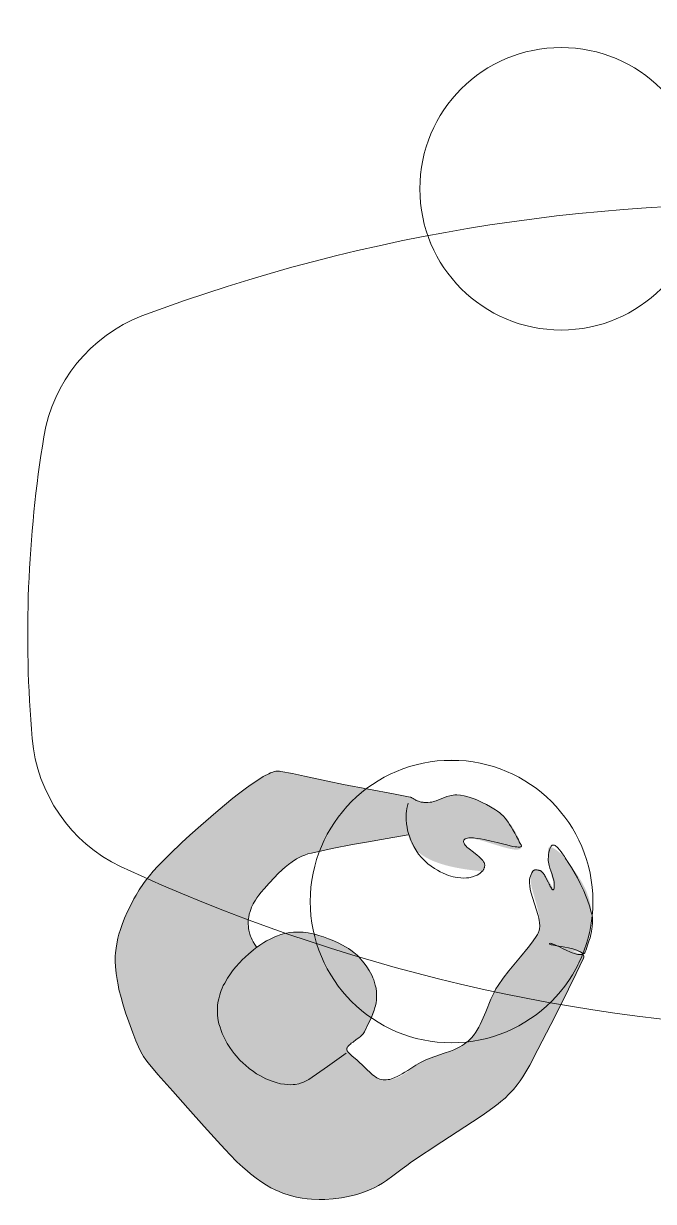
# Model space of a CAD drawing. Header units: millimetres. Extents: x 32078 to 83548, y -4690 to 56252.
# Drawn here: x 79679 to 80481, y 40446 to 41947 of the extents above; entities that cross this region are included whole.
import ezdxf

# ---------------------------------------------------------------- set-up
doc = ezdxf.new("R2010")
doc.units = ezdxf.units.MM
doc.header["$MEASUREMENT"] = 0
for name, color, linetype, lineweight in [('FURN-FREE', 1, 'Continuous', 0), ('PRES-FILL', 7, 'Continuous', 0), ('PRES-PEOP', 42, 'Continuous', 0)]:
    doc.layers.add(name, color=color, linetype=linetype, lineweight=lineweight)

msp = doc.modelspace()

# ---------------------------------------------------------------- linework, layer by layer
at = {"layer": 'FURN-FREE', "extrusion": (0, 0, -1)}
for centre, radius, start, end in [((-79902.3, 41388.5), 200, 9.3111, 68.7542), ((-81241.2, 41168.9), 1556.8, 355.1154, 9.3111), ((-79889.3, 41053.4), 200, 295.6723, 355.1154)]:
    msp.add_arc(centre, radius, start, end, dxfattribs=at)

# ---------------------------------------------------------------- wipeouts: each hides what was drawn before it
at = {"lineweight": 0}
for points in [[(80388.1, 41911), (80353.1, 41912.4), (80354.4, 41947.3), (80389.4, 41946)], [(80200.8, 41670.7), (80217.2, 41639.8), (80186.2, 41623.4), (80169.9, 41654.4)], [(80248.5, 41002.8), (80213.5, 41004.1), (80214.9, 41039.1), (80249.8, 41037.8)], [(80061.3, 40762.5), (80077.6, 40731.5), (80046.6, 40715.2), (80030.3, 40746.2)], [(80363, 40720.5), (80381.6, 40750.1), (80411.3, 40731.4), (80392.6, 40701.8)]]:
    msp.add_wipeout(points, dxfattribs=at).dxf.layer = 'FURN-FREE'

# ---------------------------------------------------------------- next in the draw order: wipeouts: each hides what was drawn before it
for points in [[(80184, 41743.8), (80183.9, 41732.5), (80184.5, 41721.2), (80185.8, 41709.9), (80187.9, 41698.8), (80190.6, 41687.9), (80194, 41677.1), (80198.1, 41666.5), (80202.9, 41656.3), (80208.2, 41646.3), (80214.2, 41636.7), (80220.8, 41627.5), (80227.9, 41618.8), (80235.6, 41610.5), (80243.8, 41602.7), (80252.5, 41595.4), (80261.6, 41588.7), (80271.1, 41582.6), (80280.9, 41577), (80291.1, 41572.1), (80301.6, 41567.9), (80312.4, 41564.3), (80323.3, 41561.4), (80334.4, 41559.2), (80345.6, 41557.7), (80356.9, 41557), (80368.2, 41556.9), (80379.5, 41557.5), (80390.7, 41558.8), (80401.8, 41560.9), (80412.8, 41563.6), (80423.6, 41567), (80434.1, 41571.1), (80444.4, 41575.9), (80454.3, 41581.2), (80463.9, 41587.2), (80473.1, 41593.8), (80481.9, 41600.9), (80490.2, 41608.6), (80498, 41616.8), (80505.2, 41625.5), (80512, 41634.6), (80518.1, 41644.1), (80523.6, 41653.9), (80528.5, 41664.1), (80532.7, 41674.6), (80536.3, 41685.4), (80539.2, 41696.3), (80541.4, 41707.4), (80542.9, 41718.6), (80543.7, 41729.9), (80543.8, 41741.2), (80543.1, 41752.5), (80541.8, 41763.7), (80539.8, 41774.8), (80537, 41785.8), (80533.6, 41796.6), (80529.5, 41807.1), (80524.8, 41817.4), (80519.4, 41827.3), (80513.4, 41836.9), (80506.8, 41846.1), (80499.7, 41854.9), (80492, 41863.2), (80483.8, 41871), (80475.2, 41878.3), (80466.1, 41885), (80456.6, 41891.1), (80446.7, 41896.6), (80436.5, 41901.5), (80426, 41905.7), (80415.3, 41909.3), (80404.4, 41912.2), (80393.3, 41914.4), (80382.1, 41915.9), (80370.8, 41916.7), (80359.5, 41916.8), (80348.2, 41916.1), (80336.9, 41914.8), (80325.8, 41912.8), (80314.9, 41910), (80304.1, 41906.6), (80293.5, 41902.5), (80283.3, 41897.8), (80273.3, 41892.4), (80263.7, 41886.4), (80254.5, 41879.8), (80245.8, 41872.7), (80237.5, 41865), (80229.7, 41856.8), (80222.4, 41848.2), (80215.7, 41839.1), (80209.6, 41829.6), (80204, 41819.7), (80199.1, 41809.5), (80194.9, 41799), (80191.3, 41788.3), (80188.4, 41777.4), (80186.2, 41766.3)], [(80044.4, 40835.5), (80044.3, 40824.2), (80044.9, 40812.9), (80046.3, 40801.7), (80048.3, 40790.6), (80051, 40779.6), (80054.4, 40768.8), (80058.5, 40758.3), (80063.3, 40748), (80068.7, 40738.1), (80074.6, 40728.5), (80081.2, 40719.3), (80088.4, 40710.5), (80096, 40702.2), (80104.2, 40694.4), (80112.9, 40687.2), (80122, 40680.5), (80131.5, 40674.3), (80141.4, 40668.8), (80151.6, 40663.9), (80162, 40659.7), (80172.8, 40656.1), (80183.7, 40653.2), (80194.8, 40651), (80206, 40649.5), (80217.3, 40648.7), (80228.6, 40648.6), (80239.9, 40649.3), (80251.1, 40650.6), (80262.2, 40652.6), (80273.2, 40655.4), (80284, 40658.8), (80294.5, 40662.9), (80304.8, 40667.6), (80314.7, 40673), (80324.3, 40679), (80333.5, 40685.6), (80342.3, 40692.7), (80350.6, 40700.4), (80358.4, 40708.6), (80365.7, 40717.2), (80372.4, 40726.3), (80378.5, 40735.8), (80384, 40745.7), (80388.9, 40755.9), (80393.2, 40766.4), (80396.7, 40777.1), (80399.6, 40788.1), (80401.8, 40799.2), (80403.3, 40810.4), (80404.1, 40821.6), (80404.2, 40832.9), (80403.6, 40844.2), (80402.2, 40855.5), (80400.2, 40866.6), (80397.5, 40877.6), (80394, 40888.3), (80389.9, 40898.9), (80385.2, 40909.2), (80379.8, 40919.1), (80373.8, 40928.7), (80367.3, 40937.9), (80360.1, 40946.7), (80352.4, 40954.9), (80344.2, 40962.7), (80335.6, 40970), (80326.5, 40976.7), (80317, 40982.9), (80307.1, 40988.4), (80296.9, 40993.3), (80286.4, 40997.5), (80275.7, 41001.1), (80264.8, 41004), (80253.7, 41006.2), (80242.5, 41007.7), (80231.2, 41008.5), (80219.9, 41008.5), (80208.6, 41007.9), (80197.4, 41006.6), (80186.2, 41004.5), (80175.3, 41001.8), (80164.5, 40998.4), (80153.9, 40994.3), (80143.7, 40989.6), (80133.7, 40984.2), (80124.1, 40978.2), (80114.9, 40971.6), (80106.2, 40964.5), (80097.9, 40956.8), (80090.1, 40948.6), (80082.8, 40939.9), (80076.1, 40930.8), (80070, 40921.3), (80064.5, 40911.5), (80059.6, 40901.3), (80055.3, 40890.8), (80051.8, 40880.1), (80048.9, 40869.1), (80046.7, 40858)]]:
    msp.add_wipeout(points, dxfattribs=at).dxf.layer = 'FURN-FREE'

# ---------------------------------------------------------------- next in the draw order: hatches: boundary and pattern name
at = {"layer": 'PRES-FILL'}
h = msp.add_hatch(color=256, dxfattribs=at)
edge = h.paths.add_edge_path(flags=16)
edge.add_spline(control_points=[(80391.2, 40761.8), (80388.8, 40763.9), (80383.8, 40765.1), (80377.9, 40765.9)], knot_values=[0, 0, 0, 0, 1, 1, 1, 1], degree=3, periodic=0)
edge.add_spline(control_points=[(80377.9, 40765.9), (80365.5, 40772.1), (80350.5, 40782.2), (80349, 40775.1), (80347.6, 40768.2), (80364.7, 40767.8), (80377.9, 40765.9)], knot_values=[0, 0, 0, 0, 0.509531, 0.509531, 0.509531, 1, 1, 1, 1], degree=3, periodic=0)
edge.add_spline(control_points=[(80377.9, 40765.9), (80383.3, 40763.3), (80388.1, 40761.3), (80391.2, 40761.8)], knot_values=[0, 0, 0, 0, 1, 1, 1, 1], degree=3, periodic=0)
edge.add_spline(control_points=[(80391.2, 40761.8), (80392.7, 40760.5), (80393.1, 40758.8), (80392.1, 40756.6), (80383.9, 40739.1), (80375.6, 40721.2), (80366.8, 40703.8), (80356, 40682.5), (80345.3, 40661.3), (80334.3, 40640.1), (80323.8, 40620), (80313.5, 40599.1), (80297.3, 40583), (80283.5, 40569.2), (80267, 40558.7), (80250.9, 40547.9), (80225.1, 40530.7), (80199, 40514), (80173.2, 40496.7), (80160.6, 40488.2), (80148.9, 40478.6), (80136.4, 40469.9), (80121, 40459.4), (80103.7, 40453.5), (80083.9, 40451), (80047.2, 40446.4), (80011.3, 40450.4), (79982.7, 40470.8), (79963.1, 40484.8), (79946.2, 40500.9), (79930.4, 40518.4), (79916.3, 40534.1), (79902.2, 40549.7), (79888.2, 40565.4), (79871.2, 40584.4), (79854.2, 40603.5), (79837.8, 40622.9), (79825.4, 40637.6), (79820.1, 40656.9), (79813.3, 40675.2), (79804.6, 40698.2), (79797.6, 40720.3), (79796.1, 40745.7), (79794.6, 40770.8), (79800.9, 40793.5), (79811.6, 40815.9), (79822, 40837.6), (79833.9, 40857), (79850.1, 40873.7), (79873.6, 40897.9), (79898.6, 40920.3), (79924.1, 40942.1), (79943.2, 40958.5), (79963.3, 40973.9), (79984.4, 40987.7), (79990.9, 40991.9), (79998.8, 40995.7), (80006.6, 40994.4), (80034.3, 40990.1), (80060, 40982.9), (80086.7, 40977.6), (80114.9, 40972.1), (80143.4, 40967.5), (80171.6, 40961.7), (80175, 40960.9), (80177.5, 40958), (80180.9, 40956.7), (80184.3, 40955.5), (80187.8, 40954.9), (80191.4, 40954.7), (80205, 40953.9), (80216.4, 40965.7), (80230.9, 40964.5), (80249.5, 40963), (80265.9, 40954.4), (80280, 40945.6), (80294.9, 40936.4), (80307.8, 40917), (80312.8, 40900.7), (80319.3, 40879.3), (80238.8, 40922.6), (80239.6, 40905.2), (80240, 40895.3), (80267.5, 40886), (80266.3, 40873.1), (80266.1, 40871.1), (80265.6, 40866.9), (80263.3, 40867.1), (80233.6, 40870), (80197, 40875.8), (80178.8, 40894.3), (80174, 40899.1), (80170.9, 40905.8), (80169, 40913.4)], knot_values=[0, 0, 0, 0, 0.004098, 0.004098, 0.004098, 0.036354, 0.036354, 0.036354, 0.07573, 0.07573, 0.07573, 0.113201, 0.113201, 0.113201, 0.145266, 0.145266, 0.145266, 0.196552, 0.196552, 0.196552, 0.221625, 0.221625, 0.221625, 0.252365, 0.252365, 0.252365, 0.309173, 0.309173, 0.309173, 0.348127, 0.348127, 0.348127, 0.382965, 0.382965, 0.382965, 0.425054, 0.425054, 0.425054, 0.456865, 0.456865, 0.456865, 0.496842, 0.496842, 0.496842, 0.536467, 0.536467, 0.536467, 0.574696, 0.574696, 0.574696, 0.630228, 0.630228, 0.630228, 0.671879, 0.671879, 0.671879, 0.684675, 0.684675, 0.684675, 0.729775, 0.729775, 0.729775, 0.777357, 0.777357, 0.777357, 0.783126, 0.783126, 0.783126, 0.789055, 0.789055, 0.789055, 0.811446, 0.811446, 0.811446, 0.840448, 0.840448, 0.840448, 0.871083, 0.871083, 0.871083, 0.911485, 0.911485, 0.911485, 0.934486, 0.934486, 0.934486, 0.938181, 0.938181, 0.938181, 0.987094, 0.987094, 0.987094, 1, 1, 1, 1], degree=3, periodic=0)
edge.add_line((80169, 40913.4), (80115.8, 40904.2))
edge.add_spline(control_points=[(80115.8, 40904.2), (80092.4, 40900.2), (80069, 40895.6), (80045.8, 40890.4), (80021.2, 40885), (80002.3, 40863.7), (79985.4, 40844.8), (79976.3, 40834.6), (79968.1, 40824.2), (79965.8, 40808.8), (79964, 40796.8), (79966.1, 40786.5), (79971.6, 40777.4)], knot_values=[0, 0, 0, 0, 0.324205, 0.324205, 0.324205, 0.66843, 0.66843, 0.66843, 0.855113, 0.855113, 0.855113, 1, 1, 1, 1], degree=3, periodic=0)
edge.add_line((79971.6, 40777.4), (79976, 40770.1))
edge.add_spline(control_points=[(79976, 40770.1), (79987, 40778.3), (79998.8, 40785.7), (80014.1, 40788.3), (80033.7, 40791.6), (80048.8, 40788.3), (80067.6, 40781.1), (80086.8, 40773.8), (80101.9, 40763.3), (80113, 40749.9), (80123, 40737.8), (80129.1, 40722.9), (80128.5, 40703), (80128, 40685.6), (80119.8, 40675.2), (80113.2, 40662.7), (80108.3, 40653.1), (80087.8, 40647.8), (80091.6, 40637.8), (80093.6, 40632.7), (80099.8, 40630.1), (80104.1, 40626.6), (80115.2, 40617.7), (80121.6, 40602.3), (80138, 40601.2), (80161, 40599.6), (80173.3, 40619), (80191.3, 40626.9), (80207.4, 40633.9), (80226.4, 40637.5), (80240.4, 40646.9), (80263.3, 40662.3), (80267.9, 40698.3), (80283.5, 40721.7), (80298.1, 40743.5), (80318.4, 40763.9), (80332.8, 40785.1), (80347.6, 40807), (80314.7, 40855.4), (80327.9, 40867.4), (80329.4, 40868.7), (80334.4, 40868.9), (80337, 40868), (80345.2, 40865.3), (80353.5, 40841.7), (80354.7, 40845.3), (80356.2, 40850.1), (80347.4, 40870.9), (80347.4, 40883.3), (80347.4, 40888.2), (80345.6, 40900.7), (80350.7, 40898.3), (80360.1, 40893.9), (80366.4, 40887.1), (80371.8, 40879.8), (80385.7, 40861), (80400.3, 40842.9), (80402.2, 40815.1), (80403.6, 40795.2), (80398.9, 40778.2), (80394.4, 40764.5), (80393.9, 40762.9), (80392.7, 40762), (80391.2, 40761.8)], knot_values=[0, 0, 0, 0, 0.044568, 0.044568, 0.044568, 0.101682, 0.101682, 0.101682, 0.159954, 0.159954, 0.159954, 0.212108, 0.212108, 0.212108, 0.25772, 0.25772, 0.25772, 0.292514, 0.292514, 0.292514, 0.310285, 0.310285, 0.310285, 0.355053, 0.355053, 0.355053, 0.417583, 0.417583, 0.417583, 0.47369, 0.47369, 0.47369, 0.564976, 0.564976, 0.564976, 0.649839, 0.649839, 0.649839, 0.736981, 0.736981, 0.736981, 0.746599, 0.746599, 0.746599, 0.777051, 0.777051, 0.777051, 0.817948, 0.817948, 0.817948, 0.83422, 0.83422, 0.83422, 0.863911, 0.863911, 0.863911, 0.939425, 0.939425, 0.939425, 0.993629, 0.993629, 0.993629, 1, 1, 1, 1], degree=3, periodic=0)

# ---------------------------------------------------------------- next in the draw order: linework, layer by layer
at = {"layer": 'FURN-FREE', "lineweight": 0}
for centre in [(80363.8, 41736.8), (80224.2, 40828.6)]:
    msp.add_circle(centre, 180, dxfattribs=at)
at = {"layer": 'FURN-FREE', "extrusion": (0, 0, -1)}
for centre, start, end in [((-80615.2, 39476.5), 69.4801, 92.9392), ((-80747.7, 42904.6), 271.4874, 294.9465)]:
    msp.add_arc(centre, 2240.5, start, end, dxfattribs=at)
at = {"layer": 'PRES-PEOP', "flags": 128}
for points in [[(80169.1, 40954.1), (80168.1, 40950.5), (80167.4, 40947.2), (80166.9, 40943.9), (80166.6, 40940.9), (80166.4, 40938), (80166.5, 40932.5), (80166.9, 40927.7), (80167.5, 40923.4), (80168.3, 40919.7), (80169.1, 40916.5), (80170.9, 40910.8), (80172.5, 40906.6), (80173.9, 40903.5), (80176.2, 40898.8), (80178.8, 40894.3), (80182.3, 40889.1), (80186.1, 40884.5), (80190.2, 40880.4), (80194.2, 40876.7), (80198.3, 40873.5), (80202.3, 40870.8), (80206.2, 40868.4), (80209.9, 40866.4), (80213.5, 40864.7), (80220.3, 40861.9), (80226.3, 40860.2), (80231.5, 40859.1), (80236, 40858.6), (80239.9, 40858.4), (80243.2, 40858.6), (80246, 40858.9), (80250.8, 40860), (80254.2, 40861.2), (80256.7, 40862.3), (80260.1, 40864.5), (80263.3, 40867.1), (80263.6, 40867.4), (80263.9, 40867.7), (80264.1, 40868), (80264.3, 40868.3), (80264.7, 40868.9), (80265, 40869.5), (80265.2, 40869.9), (80265.4, 40870.3), (80265.7, 40871.1), (80265.9, 40871.6), (80266, 40872), (80266.2, 40872.6), (80266.3, 40873.1), (80266.5, 40874.2), (80266.4, 40875.2), (80266.3, 40876.2), (80266, 40877.2), (80265.6, 40878.2), (80265.1, 40879.1), (80263.9, 40880.8), (80262.5, 40882.5), (80261, 40884), (80259.4, 40885.4), (80256.3, 40888.1), (80250.4, 40892.6), (80248.2, 40894.3), (80246.5, 40895.7), (80245, 40897), (80243.8, 40898), (80242.9, 40899), (80241.5, 40900.6), (80240.7, 40901.8), (80240.2, 40902.6), (80239.7, 40903.9), (80239.6, 40904.6), (80239.6, 40905.2), (80239.9, 40906.6), (80240.6, 40907.7), (80241.6, 40908.5), (80242.9, 40909.1), (80244.5, 40909.5), (80246.2, 40909.7), (80248.1, 40909.8), (80250.1, 40909.7), (80252.2, 40909.6), (80256.7, 40909.1), (80261.2, 40908.4), (80265.7, 40907.5), (80274.5, 40905.6), (80282.3, 40903.7), (80288.9, 40902), (80294.4, 40900.7), (80298.9, 40899.7), (80302.4, 40898.9), (80305.2, 40898.4), (80307.3, 40898.1), (80309, 40897.9), (80310.3, 40897.9), (80311.2, 40897.9), (80312.4, 40898.2), (80313, 40898.6), (80313.2, 40899), (80313.2, 40899.7), (80312.8, 40900.7), (80311.6, 40902.6), (80310.5, 40904.8), (80309.3, 40907), (80308.1, 40909.2), (80307, 40911.5), (80304.6, 40915.9), (80302.3, 40920), (80300.1, 40923.7), (80298.1, 40926.9), (80296.2, 40929.6), (80292.7, 40934.3), (80289.8, 40937.6), (80287.5, 40939.9), (80285.7, 40941.5), (80282.9, 40943.7), (80280, 40945.6), (80273.9, 40949.1), (80268.6, 40952.1), (80264, 40954.5), (80259.9, 40956.4), (80256.3, 40958), (80253.2, 40959.3), (80247.7, 40961.3), (80243.5, 40962.5), (80240.4, 40963.2), (80235.7, 40964.1), (80230.9, 40964.5), (80228.4, 40964.5), (80226.1, 40964.3), (80223.9, 40963.9), (80221.9, 40963.4), (80218.1, 40962.3), (80204.8, 40957.1), (80201.4, 40956.1), (80198.9, 40955.4), (80197.1, 40955), (80194.2, 40954.7), (80192.8, 40954.7), (80191.4, 40954.7), (80190.1, 40954.8), (80189, 40954.9), (80187.9, 40955), (80187.1, 40955.1), (80185.5, 40955.4), (80184.3, 40955.7), (80183.5, 40955.9), (80182.2, 40956.3), (80180.9, 40956.7), (80180.2, 40957), (80179.7, 40957.2), (80179.2, 40957.5), (80178.2, 40958.1), (80176.6, 40959.2), (80175.4, 40959.9), (80174.5, 40960.5), (80173.8, 40960.9), (80173.3, 40961.1), (80172.5, 40961.4), (80172.1, 40961.6), (80171.6, 40961.7), (80150.4, 40965.9), (80118.6, 40971.7), (80086.7, 40977.6), (80066.7, 40981.8), (80036.7, 40988.4), (80021.6, 40991.6), (80006.6, 40994.4), (80005.2, 40994.6), (80003.9, 40994.7), (80002.6, 40994.7), (80001.5, 40994.6), (80000.4, 40994.5), (79998.3, 40994.1), (79996.6, 40993.6), (79995, 40993.1), (79993.7, 40992.5), (79991.3, 40991.5), (79989.6, 40990.6), (79987, 40989.2), (79984.4, 40987.7), (79976, 40982.3), (79968.9, 40977.6), (79963, 40973.4), (79953, 40965.9), (79945.7, 40960.1), (79934.9, 40951.3), (79924.1, 40942.1), (79905, 40925.6), (79890.9, 40913.1), (79880.5, 40903.6), (79865.2, 40888.9), (79850.1, 40873.7), (79844.2, 40867.3), (79839.3, 40861.5), (79835.3, 40856.4), (79832, 40851.7), (79826.5, 40843.4), (79822.5, 40836.9), (79819.7, 40831.9), (79815.6, 40824.1), (79811.6, 40815.9), (79807.7, 40807.2), (79804.7, 40799.5), (79802.4, 40792.8), (79800.6, 40786.9), (79799.3, 40781.7), (79798.3, 40777.2), (79796.9, 40769.3), (79796.3, 40763.4), (79795.9, 40759), (79795.8, 40752.3), (79796.1, 40745.7), (79797, 40736.9), (79798.1, 40729.1), (79799.4, 40722.4), (79800.6, 40716.5), (79803.2, 40706.2), (79805.4, 40698.4), (79809.1, 40686.8), (79813.3, 40675.2), (79818.3, 40661.2), (79822.1, 40651), (79825.3, 40643.5), (79827.9, 40638.1), (79830.1, 40634.1), (79831.8, 40631.2), (79834.7, 40627), (79837.8, 40622.9), (79850.3, 40608.3), (79869.1, 40586.8), (79888.2, 40565.4), (79909.3, 40541.9), (79930.4, 40518.4), (79936.4, 40512), (79941.6, 40506.4), (79950.9, 40497.1), (79958.2, 40490.2), (79963.9, 40485.3), (79968.3, 40481.6), (79975.3, 40476.1), (79982.7, 40470.8), (79988.5, 40467), (79994.1, 40463.8), (79999.5, 40461.1), (80004.6, 40458.9), (80009.4, 40457), (80018.6, 40454), (80026.8, 40452), (80034, 40450.6), (80040.4, 40449.8), (80045.9, 40449.2), (80055.6, 40448.8), (80062.8, 40448.9), (80073.5, 40449.6), (80083.9, 40451), (80090.6, 40452.2), (80096.5, 40453.5), (80101.7, 40454.8), (80106.2, 40456.1), (80110.1, 40457.4), (80116.9, 40459.9), (80121.9, 40462), (80125.6, 40463.8), (80131.1, 40466.7), (80136.4, 40469.9), (80141.2, 40473.2), (80149.3, 40479.1), (80161.2, 40488), (80167.1, 40492.4), (80173.2, 40496.7), (80212, 40522.3), (80250.9, 40547.9), (80263, 40556), (80271.9, 40562.2), (80278.6, 40567), (80283.4, 40570.7), (80287, 40573.6), (80292.3, 40578.2), (80297.3, 40583), (80300.3, 40586.1), (80303, 40589.1), (80307.8, 40595), (80311.6, 40600.3), (80314.8, 40605), (80320.1, 40613.6), (80323.8, 40620.1), (80334.3, 40640.1), (80350.6, 40671.9), (80366.8, 40703.8), (80373.3, 40716.9), (80382.8, 40736.8), (80392.1, 40756.6), (80392.5, 40757.9), (80392.6, 40759), (80392.4, 40760.1), (80392, 40761.1), (80391.4, 40762), (80390.6, 40762.8), (80389.7, 40763.5), (80388.7, 40764.2), (80387.6, 40764.9), (80386.4, 40765.4), (80383.9, 40766.5), (80381.2, 40767.4), (80378.5, 40768.2), (80373.3, 40769.4), (80368.5, 40770.4), (80364.4, 40771.1), (80361, 40771.7), (80358.2, 40772.2), (80356, 40772.6), (80354.2, 40772.9), (80352.8, 40773.2), (80351.8, 40773.4), (80351, 40773.6), (80350.3, 40773.8), (80349.5, 40774.1), (80349.1, 40774.3), (80348.9, 40774.5), (80348.8, 40774.8), (80349, 40775.1), (80349.5, 40775.3), (80350.1, 40775.4), (80350.9, 40775.3), (80351.7, 40775.1), (80352.7, 40774.8), (80353.7, 40774.4), (80354.7, 40774), (80357, 40773), (80359.4, 40771.9), (80361.8, 40770.7), (80366.5, 40768.3), (80370.9, 40766.2), (80374.7, 40764.5), (80378, 40763.2), (80380.8, 40762.2), (80383.2, 40761.5), (80385.1, 40761.1), (80386.7, 40760.9), (80388.1, 40760.9), (80389.1, 40760.9), (80390, 40761), (80391.4, 40761.4), (80392.4, 40761.9), (80393, 40762.4), (80393.8, 40763.3), (80394.4, 40764.5), (80395.5, 40767.2), (80397.5, 40772.8), (80399.2, 40777.9), (80400.6, 40782.5), (80401.6, 40786.7), (80402.4, 40790.4), (80402.9, 40793.6), (80403.3, 40796.4), (80403.7, 40801.3), (80403.7, 40804.9), (80403.6, 40807.5), (80403.1, 40811.4), (80402.2, 40815.1), (80399.7, 40823.3), (80397.2, 40830.5), (80394.8, 40836.7), (80392.5, 40842.1), (80388.1, 40851.6), (80384.5, 40858.7), (80381.6, 40864), (80376.9, 40871.9), (80371.8, 40879.8), (80371.3, 40880.6), (80370.2, 40882.3), (80369, 40884.1), (80367.9, 40885.8), (80365.7, 40889.2), (80363.6, 40892.1), (80361.8, 40894.5), (80361, 40895.4), (80360.3, 40896.3), (80359.6, 40897), (80358.3, 40898.3), (80357.2, 40899.2), (80356.2, 40899.8), (80355.4, 40900.2), (80354.7, 40900.4), (80354.2, 40900.5), (80353.7, 40900.6), (80353.3, 40900.5), (80352.5, 40900.3), (80352.1, 40900), (80351.7, 40899.6), (80351.2, 40899), (80350.7, 40898.3), (80350.2, 40897.4), (80349.8, 40896.5), (80349.5, 40895.7), (80349, 40894.2), (80348.6, 40892.8), (80348.3, 40891.6), (80348.1, 40890.6), (80347.8, 40888.8), (80347.7, 40887.4), (80347.5, 40885.3), (80347.4, 40883.3), (80347.4, 40880.9), (80347.6, 40878.7), (80348, 40876.6), (80348.4, 40874.6), (80349.5, 40870.9), (80351.8, 40864.5), (80353.4, 40859.6), (80354.4, 40856), (80354.9, 40853.3), (80355.1, 40851.3), (80355.1, 40849.8), (80355, 40847.5), (80354.7, 40845.3), (80354.4, 40844.5), (80354.2, 40844), (80353.9, 40843.6), (80353.7, 40843.5), (80353.4, 40843.5), (80353.1, 40843.6), (80352.7, 40843.8), (80352.4, 40844.1), (80352.1, 40844.5), (80351.7, 40845), (80351.4, 40845.5), (80350.7, 40846.7), (80350, 40847.9), (80349.3, 40849.3), (80348.7, 40850.6), (80347.4, 40853.2), (80344.9, 40858.1), (80344, 40859.9), (80343.1, 40861.3), (80342.4, 40862.6), (80341.7, 40863.6), (80341.1, 40864.4), (80340.1, 40865.7), (80339.3, 40866.5), (80338.7, 40867), (80337.9, 40867.6), (80337.4, 40867.8), (80337, 40868), (80336.5, 40868.1), (80336, 40868.3), (80335.5, 40868.4), (80335.1, 40868.5), (80334.1, 40868.7), (80333.2, 40868.8), (80332.4, 40868.9), (80331.8, 40868.9), (80331.2, 40868.9), (80330.7, 40868.8), (80330.3, 40868.8), (80329.9, 40868.7), (80329.6, 40868.6), (80329.1, 40868.4), (80328.8, 40868.2), (80328.5, 40868), (80328.2, 40867.7), (80327.9, 40867.4), (80326.5, 40865.3), (80325.4, 40863.1), (80324.6, 40860.9), (80324, 40858.8), (80323.6, 40856.6), (80323.4, 40852.4), (80323.7, 40848.2), (80324.3, 40844.2), (80325.2, 40840.4), (80334.6, 40811), (80335.4, 40807.4), (80336, 40804.4), (80336.3, 40801.7), (80336.5, 40797.3), (80336.2, 40794), (80335.7, 40791.7), (80334.6, 40788.3), (80333.8, 40786.7), (80332.8, 40785.1), (80327.1, 40777.1), (80321.7, 40770.2), (80312, 40758.1), (80297.2, 40740.1), (80290.1, 40731), (80283.5, 40721.7), (80280.7, 40717.2), (80278.4, 40712.8), (80274.3, 40704.1), (80267.9, 40688.2), (80262.9, 40676.4), (80260.8, 40672.1), (80258.9, 40668.4), (80255.2, 40662.3), (80252.1, 40658), (80249.5, 40654.9), (80245.2, 40650.7), (80242.9, 40648.8), (80240.4, 40646.9), (80237.6, 40645.1), (80234.8, 40643.5), (80232.2, 40642.1), (80227.2, 40639.8), (80222.8, 40638), (80214.9, 40635.2), (80202.9, 40631.3), (80197, 40629.2), (80191.3, 40626.9), (80187.9, 40625.3), (80184.8, 40623.6), (80178.9, 40620.1), (80168.5, 40613.4), (80164.6, 40611), (80161.3, 40608.9), (80158.3, 40607.3), (80155.7, 40605.9), (80151.2, 40603.9), (80147.9, 40602.7), (80145.4, 40602), (80143.6, 40601.6), (80140.8, 40601.2), (80138, 40601.2), (80136.9, 40601.2), (80134.7, 40601.7), (80132.7, 40602.3), (80130.8, 40603.1), (80129.1, 40604), (80127.5, 40605.1), (80126, 40606.1), (80123.2, 40608.3), (80104.1, 40626.6), (80097.3, 40632.1), (80095.7, 40633.5), (80094.6, 40634.6), (80093.8, 40635.4), (80092.6, 40636.6), (80092.1, 40637.2), (80091.6, 40637.8), (80091.2, 40638.5), (80090.9, 40639.2), (80090.7, 40639.9), (80090.7, 40640.5), (80090.8, 40641.1), (80091, 40641.8), (80091.2, 40642.3), (80091.5, 40642.9), (80092.3, 40644), (80093.2, 40645.1), (80094.3, 40646.1), (80095.4, 40647), (80096.5, 40647.9), (80098.7, 40649.5), (80102.9, 40652.6), (80106.1, 40654.9), (80108.3, 40656.8), (80109.8, 40658.2), (80110.9, 40659.3), (80111.6, 40660.1), (80112.5, 40661.4), (80113.2, 40662.7), (80118.2, 40672.6), (80121.7, 40680.1), (80124, 40685.8), (80125.5, 40690.1), (80126.5, 40693.4), (80127.2, 40695.8), (80128, 40699.4), (80128.5, 40703), (80128.7, 40705.9), (80128.8, 40708.6), (80128.8, 40711.2), (80128.6, 40713.6), (80128, 40718.2), (80127.1, 40722.1), (80126.1, 40725.6), (80125.1, 40728.7), (80124, 40731.3), (80123, 40733.7), (80121, 40737.7), (80119.2, 40740.8), (80116.3, 40745.3), (80113, 40749.9), (80110.5, 40753), (80108.2, 40755.7), (80105.9, 40758), (80103.8, 40760.1), (80099.7, 40763.7), (80096.1, 40766.5), (80092.8, 40768.7), (80089.9, 40770.5), (80084.6, 40773.5), (80080.6, 40775.5), (80074.3, 40778.3), (80067.6, 40781.1), (80061, 40783.6), (80055.2, 40785.5), (80050, 40786.9), (80045.5, 40787.9), (80041.5, 40788.6), (80038, 40789.1), (80035, 40789.4), (80029.6, 40789.6), (80025.7, 40789.6), (80022.8, 40789.5), (80018.4, 40789), (80014.1, 40788.3), (80011.5, 40787.7), (80006.7, 40786.4), (80002.5, 40784.9), (79999, 40783.5), (79995.8, 40782.1), (79993.1, 40780.8), (79988.5, 40778.3), (79985, 40776.2), (79979.8, 40772.9), (79974.7, 40769.1), (79971.5, 40766.7), (79965.9, 40762.1), (79961.3, 40757.9), (79957.5, 40754.2), (79954.4, 40750.9), (79949.1, 40744.9), (79945.4, 40740.1), (79942.8, 40736.5), (79938.9, 40730.8), (79935.3, 40724.7), (79933.5, 40721.5), (79932, 40718.4), (79930.8, 40715.4), (79929.7, 40712.5), (79928.9, 40709.8), (79927.6, 40704.6), (79926.7, 40700), (79926.2, 40695.9), (79926, 40692.4), (79926, 40689.3), (79926.2, 40683.9), (79926.6, 40679.9), (79927.1, 40676.9), (79928, 40672.6), (79929.3, 40668.3), (79930.7, 40664.2), (79932.2, 40660.4), (79935.4, 40653.5), (79938.5, 40647.7), (79941.6, 40642.7), (79944.6, 40638.5), (79947.3, 40634.9), (79949.9, 40631.8), (79954.7, 40626.6), (79958.6, 40622.8), (79961.7, 40620), (79966.6, 40616), (79971.8, 40612), (79975.9, 40609.2), (79980, 40606.7), (79983.9, 40604.6), (79987.6, 40602.8), (79991.2, 40601.2), (79994.5, 40599.9), (80000.9, 40597.8), (80006.5, 40596.4), (80011.4, 40595.7), (80015.6, 40595.3), (80019.3, 40595.2), (80022.4, 40595.3), (80025.2, 40595.6), (80029.8, 40596.4), (80033.2, 40597.4), (80035.6, 40598.3), (80039.2, 40600), (80042.6, 40602), (80066.3, 40618.4), (80078.1, 40626.8), (80089.9, 40635.2)], [(80169, 40913.4), (80142.4, 40908.8), (80115.8, 40904.2), (80098.2, 40901.1), (80072, 40896.1), (80058.9, 40893.4), (80045.8, 40890.4), (80041.3, 40889.2), (80037.2, 40887.8), (80033.4, 40886.2), (80030, 40884.6), (80026.9, 40882.9), (80021.2, 40879.3), (80016.5, 40875.8), (80012.4, 40872.5), (80008.9, 40869.5), (80002.9, 40863.8), (79998.5, 40859.2), (79992, 40852.2), (79985.4, 40844.8), (79981.8, 40840.6), (79978.8, 40836.8), (79976.4, 40833.5), (79974.5, 40830.5), (79972.9, 40827.9), (79971.6, 40825.6), (79969.6, 40821.5), (79968.4, 40818.4), (79967.5, 40816), (79966.5, 40812.4), (79965.8, 40808.8), (79965.5, 40806.8), (79965.3, 40805), (79965.2, 40803.3), (79965.2, 40799.9), (79965.4, 40797), (79965.7, 40794.4), (79966.1, 40792.2), (79966.5, 40790.2), (79967.4, 40786.8), (79968.3, 40784.4), (79969, 40782.6), (79970.2, 40779.9), (79971.6, 40777.4), (79973.8, 40773.8), (79976, 40770.1)]]:
    msp.add_lwpolyline(points, dxfattribs=at)

doc.saveas('drawing.dxf')
